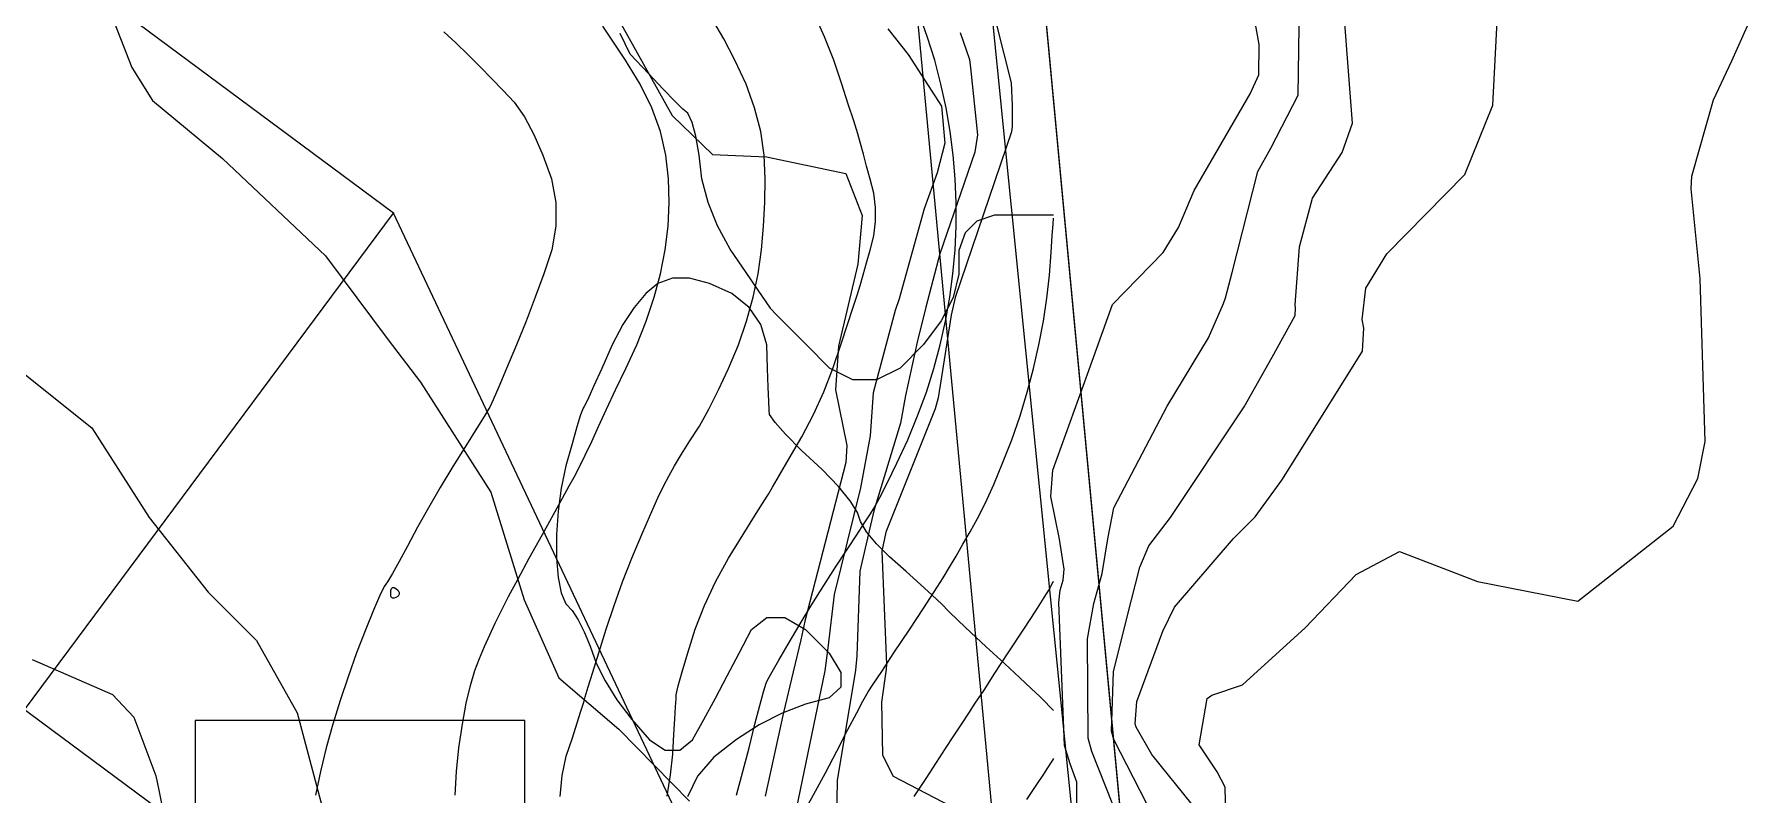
# Model space of a CAD drawing. Header units: feet. Extents: x 1318179 to 1318934, y 422463 to 423299.
# Drawn here: x 1318818.8 to 1318926.1, y 422775.3 to 422822.9 of the extents above; entities that cross this region are included whole.
import ezdxf

# ---------------------------------------------------------------- set-up
doc = ezdxf.new("R2010")
doc.units = ezdxf.units.FT
for name, color, linetype in [('A-BLDG-OTLN', 3, 'CONTINUOUS'), ('C-DRNG-AREA', 150, 'CONTINUOUS'), ('C-LOD', 30, 'CONTINUOUS'), ('C-PROP', 6, 'CONTINUOUS'), ('C-SWM', 92, 'CONTINUOUS'), ('C-TOPO-MAJR', 32, 'CONTINUOUS'), ('C-TOPO-SPOT', 7, 'CONTINUOUS'), ('V-PROP-LINE', 7, 'CONTINUOUS')]:
    doc.layers.add(name, color=color, linetype=linetype)

msp = doc.modelspace()

# ---------------------------------------------------------------- linework, layer by layer
at = {"layer": 'A-BLDG-OTLN'}
msp.add_lwpolyline([(1318782.97, 422806.76), (1318818.23, 422780.6), (1318841.31, 422811.69), (1318806.05, 422837.86), (1318782.97, 422806.76)], close=True, dxfattribs=at)
at = {"layer": 'C-DRNG-AREA'}
msp.add_lwpolyline([(1318728.92, 422815.75), (1318894.46, 422692.89), (1318870.48, 422948.14), (1318762.5, 422938), (1318762.57, 422937.15), (1318763.3, 422917.74), (1318761.78, 422897.53), (1318757.99, 422877.62), (1318751.99, 422858.26), (1318743.85, 422839.69), (1318733.67, 422822.16), (1318728.92, 422815.75)], close=True, dxfattribs=at)
at = {"layer": 'C-LOD'}
msp.add_lwpolyline([(1318725.64, 422811.33), (1318783.05, 422764.99), (1318797.5, 422754.27), (1318891.18, 422688.48), (1318892.07, 422689.68), (1318894.46, 422692.89), (1318896.24, 422695.3), (1318841.31, 422811.69), (1318806.05, 422837.86), (1318730.7, 422818.16), (1318725.64, 422811.33)], close=True, dxfattribs=at)
at = {"layer": 'C-PROP'}
for points in [[(1318732.26, 422819.47), (1318891.54, 422696.95), (1318866.69, 422944.88), (1318763.11, 422933.03), (1318763.19, 422932.19), (1318764.06, 422912.8), (1318763.17, 422892.73), (1318761.46, 422874.02), (1318756.83, 422859.52), (1318747.66, 422842.93), (1318737.06, 422825.84), (1318732.26, 422819.47)], [(1318782.83, 422806.87), (1318882.68, 422732.77), (1318864.39, 422927.48), (1318818.6, 422923.18), (1318777.16, 422867.33), (1318782.83, 422806.87)]]:
    msp.add_lwpolyline(points, close=True, dxfattribs=at)
for points in [[(1318882.63, 422811.56), (1318882.26, 422811.56), (1318881.52, 422811.56), (1318880.42, 422811.56), (1318878.94, 422811.56), (1318877.83, 422811.19), (1318877.09, 422810.45), (1318876.71, 422809.35), (1318876.71, 422807.88), (1318876.34, 422806.41), (1318875.6, 422804.94), (1318874.49, 422803.46), (1318873.02, 422801.99), (1318871.55, 422801.25), (1318870.07, 422801.25), (1318868.6, 422801.99), (1318867.14, 422803.46), (1318866.03, 422804.58), (1318865.29, 422805.33), (1318864.92, 422805.72), (1318864.91, 422805.74), (1318864.65, 422806.13), (1318864.15, 422806.87), (1318863.39, 422807.97), (1318862.39, 422809.43), (1318861.59, 422810.89), (1318861.01, 422812.36), (1318860.62, 422813.84), (1318860.45, 422815.32), (1318860.24, 422816.5), (1318860, 422817.37), (1318859.73, 422817.94), (1318859.43, 422818.2), (1318858.92, 422818.7), (1318858.2, 422819.44), (1318857.27, 422820.42), (1318856.12, 422821.65), (1318855.5, 422822.94)], [(1318882.63, 422780.56), (1318882.55, 422780.64), (1318882.38, 422780.81), (1318882.12, 422781.07), (1318881.78, 422781.42), (1318881.23, 422781.94), (1318880.5, 422782.63), (1318879.56, 422783.5), (1318878.42, 422784.55), (1318877.46, 422785.44), (1318876.68, 422786.18), (1318876.06, 422786.77), (1318875.63, 422787.21), (1318875.04, 422787.77), (1318874.3, 422788.45), (1318873.41, 422789.25), (1318872.37, 422790.17), (1318871.54, 422791), (1318870.93, 422791.74), (1318870.54, 422792.39), (1318870.36, 422792.96), (1318869.9, 422793.69), (1318869.16, 422794.58), (1318868.14, 422795.64), (1318866.84, 422796.86), (1318865.86, 422797.85), (1318865.2, 422798.59), (1318864.86, 422799.09), (1318864.83, 422799.35), (1318864.8, 422799.92), (1318864.77, 422800.79), (1318864.73, 422801.97), (1318864.68, 422803.45), (1318864.3, 422804.72), (1318863.57, 422805.79), (1318862.5, 422806.65), (1318861.1, 422807.29), (1318859.85, 422807.61), (1318858.77, 422807.61), (1318857.86, 422807.29), (1318857.1, 422806.65), (1318856.38, 422805.79), (1318855.67, 422804.72), (1318855, 422803.45), (1318854.35, 422801.97), (1318853.84, 422800.83), (1318853.48, 422800.03), (1318853.26, 422799.58), (1318853.18, 422799.48), (1318853.03, 422799.06), (1318852.8, 422798.31), (1318852.49, 422797.25), (1318852.1, 422795.87), (1318851.81, 422794.47), (1318851.62, 422793.04), (1318851.52, 422791.58), (1318851.52, 422790.09), (1318851.62, 422788.88), (1318851.81, 422787.92), (1318852.1, 422787.24), (1318852.49, 422786.82), (1318852.87, 422786.23), (1318853.26, 422785.49), (1318853.63, 422784.59), (1318854.01, 422783.53), (1318854.57, 422782.41), (1318855.3, 422781.23), (1318856.23, 422780), (1318857.33, 422778.72), (1318858.33, 422778.07), (1318859.23, 422778.07), (1318860.04, 422778.72), (1318860.74, 422780), (1318861.46, 422781.34), (1318862.2, 422782.72), (1318862.95, 422784.15), (1318863.73, 422785.63), (1318864.68, 422786.37), (1318865.81, 422786.37), (1318867.11, 422785.63), (1318868.58, 422784.15), (1318869.32, 422782.94), (1318869.32, 422782.01), (1318868.58, 422781.35), (1318867.11, 422780.96), (1318865.65, 422780.4), (1318864.21, 422779.66), (1318862.78, 422778.74), (1318861.37, 422777.64), (1318860.35, 422776.45), (1318859.71, 422775.16)], [(1318841.2, 422787.63), (1318841.16, 422787.72), (1318841.15, 422787.83), (1318841.15, 422787.94), (1318841.16, 422788.06), (1318841.2, 422788.2), (1318841.26, 422788.26), (1318841.35, 422788.26), (1318841.47, 422788.2), (1318841.61, 422788.06), (1318841.68, 422787.94), (1318841.68, 422787.83), (1318841.61, 422787.72), (1318841.47, 422787.63), (1318841.35, 422787.58), (1318841.26, 422787.58), (1318841.2, 422787.63)]]:
    msp.add_lwpolyline(points, dxfattribs=at)
at = {"layer": 'C-SWM'}
msp.add_lwpolyline([(1318828.9, 422759.3), (1318849.54, 422759.3), (1318849.54, 422779.94), (1318828.9, 422779.94), (1318828.9, 422759.3)], close=True, dxfattribs=at)
at = {"layer": 'C-TOPO-MAJR'}
for points in [[(1318884.07, 422772.21), (1318884.09, 422776.07), (1318883.66, 422777.23), (1318883.32, 422778.37), (1318882.95, 422787.32), (1318883.05, 422788.1), (1318883.22, 422788.71), (1318883.29, 422789.41), (1318883.01, 422791.29), (1318882.45, 422793.95), (1318882.58, 422795.61), (1318884.75, 422801.61), (1318886.32, 422805.97), (1318889.49, 422809.22), (1318890.45, 422810.8), (1318891.42, 422813.1), (1318894.94, 422819.15), (1318895.47, 422820.35), (1318895.49, 422822.25), (1318893.87, 422831.34)], [(1318822.15, 422827.98), (1318824.95, 422820.81), (1318826.23, 422818.74), (1318830.61, 422815.1), (1318837.07, 422809.01), (1318840.99, 422803.75), (1318843, 422801.12), (1318847.41, 422794.22), (1318849.5, 422787.49), (1318851.67, 422782.6), (1318855.43, 422779.39), (1318859.84, 422774.89)], [(1318888.86, 422773.95), (1318886.41, 422778.75), (1318886.26, 422779.27), (1318886.39, 422782.97), (1318887.23, 422786.42), (1318888.03, 422789.53), (1318888.59, 422790.86), (1318889.95, 422792.63), (1318894.55, 422799.56), (1318896.31, 422802.68), (1318897.75, 422805.29), (1318897.78, 422805.77), (1318897.76, 422805.96), (1318898.02, 422809.58), (1318898.84, 422812.63), (1318900.69, 422815.49), (1318901.33, 422817.33), (1318900.56, 422827.39)], [(1318854.67, 422825.14), (1318858.75, 422817.8), (1318861.28, 422815.35), (1318864.66, 422815.22), (1318869.63, 422814.18), (1318870.64, 422811.54), (1318870.37, 422808.49), (1318869.16, 422803.36), (1318868.99, 422800.64), (1318869.69, 422797.15), (1318869.63, 422796.08), (1318867.07, 422786.16), (1318866.81, 422784.98), (1318866.34, 422782.98), (1318865.73, 422780.44), (1318864.57, 422775.2)], [(1318878.6, 422825.31), (1318879.98, 422819.84), (1318880.03, 422818.42), (1318880.04, 422817.13), (1318879.99, 422816.77), (1318876.47, 422806.41), (1318876.22, 422805.31), (1318875.61, 422801.45), (1318875.4, 422800.12), (1318875.21, 422799.44), (1318872.14, 422791.73), (1318871.89, 422790.54), (1318872.17, 422783.43), (1318872.15, 422783.15), (1318871.85, 422781.09), (1318871.93, 422777.77), (1318872.6, 422776.45), (1318876.68, 422774.31)], [(1318886.77, 422773.56), (1318885.03, 422777.99), (1318884.79, 422778.82), (1318884.75, 422785.05), (1318885.14, 422787.26), (1318885.66, 422789.13), (1318886.02, 422791.31), (1318886.41, 422793.24), (1318889.74, 422799.6), (1318892.33, 422803.88), (1318893.27, 422806.04), (1318893.38, 422806.39), (1318893.81, 422807.97), (1318895.41, 422814.3), (1318896.23, 422815.76), (1318897.94, 422819.08), (1318898.02, 422824.82)], [(1318891.31, 422774.68), (1318888.77, 422777.81), (1318887.79, 422779.51), (1318887.73, 422779.72), (1318887.85, 422781.12), (1318889.46, 422785.53), (1318890.19, 422787.03), (1318893.9, 422791.32), (1318895.24, 422792.69), (1318896.91, 422794.98), (1318897.51, 422795.93), (1318901.96, 422803.04), (1318902.04, 422804.48), (1318901.95, 422805.04), (1318902.18, 422807), (1318903.48, 422809.14), (1318908.37, 422814.1), (1318910.12, 422818.44), (1318910.48, 422825.33)], [(1318851.75, 422775.17), (1318851.88, 422776.48), (1318852.13, 422777.7), (1318852.51, 422778.84), (1318852.81, 422779.78), (1318853.05, 422780.52), (1318853.22, 422781.07), (1318853.32, 422781.41), (1318853.51, 422782.04), (1318853.79, 422782.96), (1318854.16, 422784.16), (1318854.62, 422785.64), (1318855.12, 422787.13), (1318855.66, 422788.61), (1318856.24, 422790.09), (1318856.86, 422791.58), (1318857.41, 422792.83), (1318857.87, 422793.86), (1318858.24, 422794.65), (1318858.54, 422795.22), (1318858.91, 422795.87), (1318859.35, 422796.61), (1318859.87, 422797.44), (1318860.46, 422798.36), (1318861.05, 422799.42), (1318861.66, 422800.62), (1318862.28, 422801.97), (1318862.9, 422803.45), (1318863.42, 422804.93), (1318863.83, 422806.42), (1318864.14, 422807.9), (1318864.34, 422809.39), (1318864.48, 422810.87), (1318864.56, 422812.35), (1318864.57, 422813.84), (1318864.51, 422815.32), (1318864.3, 422816.81), (1318863.92, 422818.29), (1318863.38, 422819.77), (1318862.68, 422821.26), (1318861.99, 422822.59), (1318861.31, 422823.77)], [(1318858.44, 422775.19), (1318858.66, 422776.54), (1318858.8, 422777.83), (1318858.87, 422779.06), (1318858.93, 422780.04), (1318858.97, 422780.78), (1318859, 422781.28), (1318859.01, 422781.54), (1318859.14, 422782.11), (1318859.38, 422782.98), (1318859.73, 422784.16), (1318860.2, 422785.64), (1318860.78, 422787.13), (1318861.48, 422788.61), (1318862.29, 422790.09), (1318863.21, 422791.58), (1318863.92, 422792.72), (1318864.42, 422793.52), (1318864.71, 422793.98), (1318864.78, 422794.1), (1318865.04, 422794.53), (1318865.47, 422795.28), (1318866.08, 422796.33), (1318866.88, 422797.69), (1318867.6, 422799.09), (1318868.24, 422800.51), (1318868.81, 422801.97), (1318869.31, 422803.45), (1318869.73, 422804.71), (1318870.07, 422805.75), (1318870.34, 422806.56), (1318870.52, 422807.16), (1318870.72, 422807.82), (1318870.93, 422808.57), (1318871.15, 422809.38), (1318871.37, 422810.27), (1318871.49, 422811.16), (1318871.49, 422812.05), (1318871.37, 422812.94), (1318871.15, 422813.82), (1318870.93, 422814.64), (1318870.73, 422815.38), (1318870.55, 422816.05), (1318870.37, 422816.65), (1318870.12, 422817.47), (1318869.78, 422818.51), (1318869.37, 422819.77), (1318868.88, 422821.26), (1318868.3, 422822.72), (1318867.65, 422824.16)], [(1318862.78, 422775.25), (1318863.18, 422776.74), (1318863.57, 422778.22), (1318863.94, 422779.71), (1318864.24, 422780.88), (1318864.48, 422781.73), (1318864.64, 422782.27), (1318864.74, 422782.49), (1318865.01, 422782.97), (1318865.43, 422783.71), (1318866.01, 422784.72), (1318866.76, 422785.98), (1318867.5, 422787.2), (1318868.24, 422788.38), (1318868.98, 422789.53), (1318869.71, 422790.64), (1318870.32, 422791.56), (1318870.8, 422792.3), (1318871.17, 422792.86), (1318871.41, 422793.24), (1318871.76, 422793.89), (1318872.23, 422794.82), (1318872.81, 422796.03), (1318873.5, 422797.51), (1318874.12, 422799), (1318874.67, 422800.48), (1318875.14, 422801.97), (1318875.54, 422803.45), (1318875.87, 422804.93), (1318876.13, 422806.42), (1318876.33, 422807.9), (1318876.46, 422809.39), (1318876.53, 422810.87), (1318876.53, 422812.35), (1318876.47, 422813.84), (1318876.34, 422815.32), (1318876.15, 422816.81), (1318875.9, 422818.29), (1318875.57, 422819.77), (1318875.19, 422821.26), (1318874.72, 422822.74), (1318874.19, 422824.23)], [(1318893.54, 422768.51), (1318893.37, 422775.76), (1318892.87, 422776.71), (1318891.74, 422778.41), (1318892.24, 422781.31), (1318892.54, 422781.52), (1318894.46, 422782.16), (1318898.37, 422785.73), (1318901.56, 422789.07), (1318904.27, 422790.51), (1318909.16, 422788.63), (1318915.45, 422787.4), (1318921.41, 422792.1), (1318922.95, 422795.07), (1318923.4, 422797.4), (1318923.1, 422807.58), (1318922.53, 422813.22), (1318922.57, 422814), (1318923.94, 422818.78), (1318925.08, 422821.22), (1318926.14, 422823.6)], [(1318844.47, 422823.04), (1318845.22, 422822.35), (1318846, 422821.59), (1318846.75, 422820.84), (1318847.48, 422820.09), (1318848.18, 422819.36), (1318848.86, 422818.64), (1318849.51, 422817.72), (1318850.11, 422816.62), (1318850.67, 422815.32), (1318851.2, 422813.84), (1318851.47, 422812.35), (1318851.48, 422810.87), (1318851.23, 422809.39), (1318850.72, 422807.9), (1318850.19, 422806.42), (1318849.62, 422804.93), (1318849.02, 422803.45), (1318848.39, 422801.97), (1318847.91, 422800.82), (1318847.56, 422800.01), (1318847.34, 422799.54), (1318847.27, 422799.41), (1318847, 422798.97), (1318846.54, 422798.23), (1318845.88, 422797.18), (1318845.03, 422795.83), (1318844.23, 422794.52), (1318843.5, 422793.25), (1318842.81, 422792.03), (1318842.19, 422790.84), (1318841.67, 422789.88), (1318841.25, 422789.13), (1318840.94, 422788.61), (1318840.74, 422788.32), (1318840.45, 422787.72), (1318840.06, 422786.83), (1318839.58, 422785.64), (1318839, 422784.16), (1318838.47, 422782.67), (1318837.98, 422781.19), (1318837.52, 422779.71), (1318837.11, 422778.22), (1318836.74, 422776.74), (1318836.43, 422775.25)], [(1318845.18, 422775.25), (1318845.26, 422776.74), (1318845.41, 422778.22), (1318845.63, 422779.71), (1318845.87, 422781.01), (1318846.14, 422782.12), (1318846.41, 422783.06), (1318846.71, 422783.81), (1318847.02, 422784.56), (1318847.35, 422785.3), (1318847.69, 422786.03), (1318848.05, 422786.77), (1318848.52, 422787.69), (1318849.11, 422788.8), (1318849.81, 422790.09), (1318850.64, 422791.58), (1318851.33, 422792.83), (1318851.89, 422793.84), (1318852.32, 422794.62), (1318852.62, 422795.16), (1318852.95, 422795.8), (1318853.32, 422796.55), (1318853.72, 422797.39), (1318854.15, 422798.33), (1318854.65, 422799.41), (1318855.21, 422800.62), (1318855.85, 422801.97), (1318856.54, 422803.45), (1318857.14, 422804.93), (1318857.63, 422806.42), (1318858.03, 422807.9), (1318858.32, 422809.39), (1318858.5, 422810.87), (1318858.56, 422812.35), (1318858.52, 422813.84), (1318858.37, 422815.32), (1318858.02, 422816.81), (1318857.48, 422818.29), (1318856.75, 422819.77), (1318855.83, 422821.26), (1318855.05, 422822.46), (1318854.42, 422823.39)], [(1318872.25, 422823.23), (1318873.52, 422821.61), (1318875.61, 422818.39), (1318875.83, 422816.08), (1318875.34, 422814.21), (1318874.53, 422811.96), (1318872.96, 422806.33), (1318872.72, 422805.6), (1318871.33, 422800.45), (1318871.16, 422797.76), (1318870.54, 422794.5), (1318868.9, 422787.82), (1318868.5, 422784.49), (1318868.31, 422783.04), (1318866.77, 422775.6), (1318866.39, 422773.78)], [(1318876.79, 422822.99), (1318877.37, 422821.31), (1318877.44, 422820.78), (1318877.87, 422816.59), (1318877.7, 422815.5), (1318875.51, 422809.15), (1318874.64, 422805.8), (1318874.09, 422803.62), (1318873.37, 422800.28), (1318873.04, 422798.54), (1318871.38, 422793.05), (1318870.51, 422789.28), (1318870.31, 422783.97), (1318870.23, 422783.09), (1318869.08, 422776.17), (1318869, 422771.48)], [(1318866.85, 422773.92), (1318867.61, 422775.29), (1318868.35, 422776.66), (1318869.07, 422778.02), (1318869.76, 422779.37), (1318870.31, 422780.41), (1318870.7, 422781.15), (1318870.94, 422781.59), (1318871.03, 422781.73), (1318871.34, 422782.2), (1318871.88, 422783.01), (1318872.64, 422784.16), (1318873.63, 422785.64), (1318874.46, 422786.92), (1318875.16, 422787.99), (1318875.71, 422788.86), (1318876.11, 422789.52), (1318876.53, 422790.22), (1318876.96, 422790.96), (1318877.41, 422791.74), (1318877.87, 422792.57), (1318878.36, 422793.56), (1318878.88, 422794.71), (1318879.43, 422796.03), (1318880.01, 422797.51), (1318880.53, 422799), (1318880.98, 422800.48), (1318881.38, 422801.97), (1318881.71, 422803.45), (1318881.99, 422804.92), (1318882.21, 422806.37), (1318882.37, 422807.81), (1318882.47, 422809.23), (1318882.55, 422810.3), (1318882.61, 422811.01), (1318882.63, 422811.37)], [(1318817.87, 422801.91), (1318822.43, 422798.26), (1318826.03, 422792.63), (1318829.71, 422787.96), (1318832.75, 422784.94), (1318835.28, 422780.41), (1318837.29, 422772.89)], [(1318873.91, 422775.17), (1318874.65, 422776.3), (1318875.3, 422777.3), (1318875.87, 422778.17), (1318876.39, 422778.98), (1318876.88, 422779.72), (1318877.33, 422780.4), (1318877.73, 422781.01), (1318878.28, 422781.84), (1318878.96, 422782.89), (1318879.79, 422784.16), (1318880.76, 422785.64), (1318881.52, 422786.8), (1318882.05, 422787.64), (1318882.37, 422788.16), (1318882.48, 422788.36), (1318882.55, 422788.5), (1318882.61, 422788.6), (1318882.63, 422788.65)], [(1318818.71, 422783.76), (1318823.73, 422781.57), (1318825.07, 422780.14), (1318826.45, 422776.46), (1318826.6, 422775.68), (1318827.48, 422771.25)], [(1318882.63, 422777.55), (1318882.57, 422777.45), (1318882.44, 422777.26), (1318882.25, 422776.97), (1318881.99, 422776.58), (1318881.56, 422775.92), (1318880.94, 422774.98)]]:
    msp.add_lwpolyline(points, dxfattribs=at)
at = {"layer": 'C-TOPO-SPOT'}
msp.add_point((1318841.31, 422811.69), dxfattribs=at)
at = {"layer": 'V-PROP-LINE'}
for points in [[(1318205.86, 423151.87), (1318906.18, 422568.21), (1318846.87, 423199.56), (1318846.82, 423200.09), (1318730.64, 423223.81), (1318629.46, 423273.42), (1318205.86, 423151.87)], [(1318728.92, 422815.75), (1318894.46, 422692.89), (1318870.48, 422948.14), (1318762.5, 422938), (1318762.57, 422937.15), (1318763.3, 422917.74), (1318761.78, 422897.53), (1318757.99, 422877.62), (1318751.99, 422858.26), (1318743.85, 422839.69), (1318733.67, 422822.16), (1318728.92, 422815.75)]]:
    msp.add_lwpolyline(points, close=True, dxfattribs=at)

doc.saveas('drawing.dxf')
